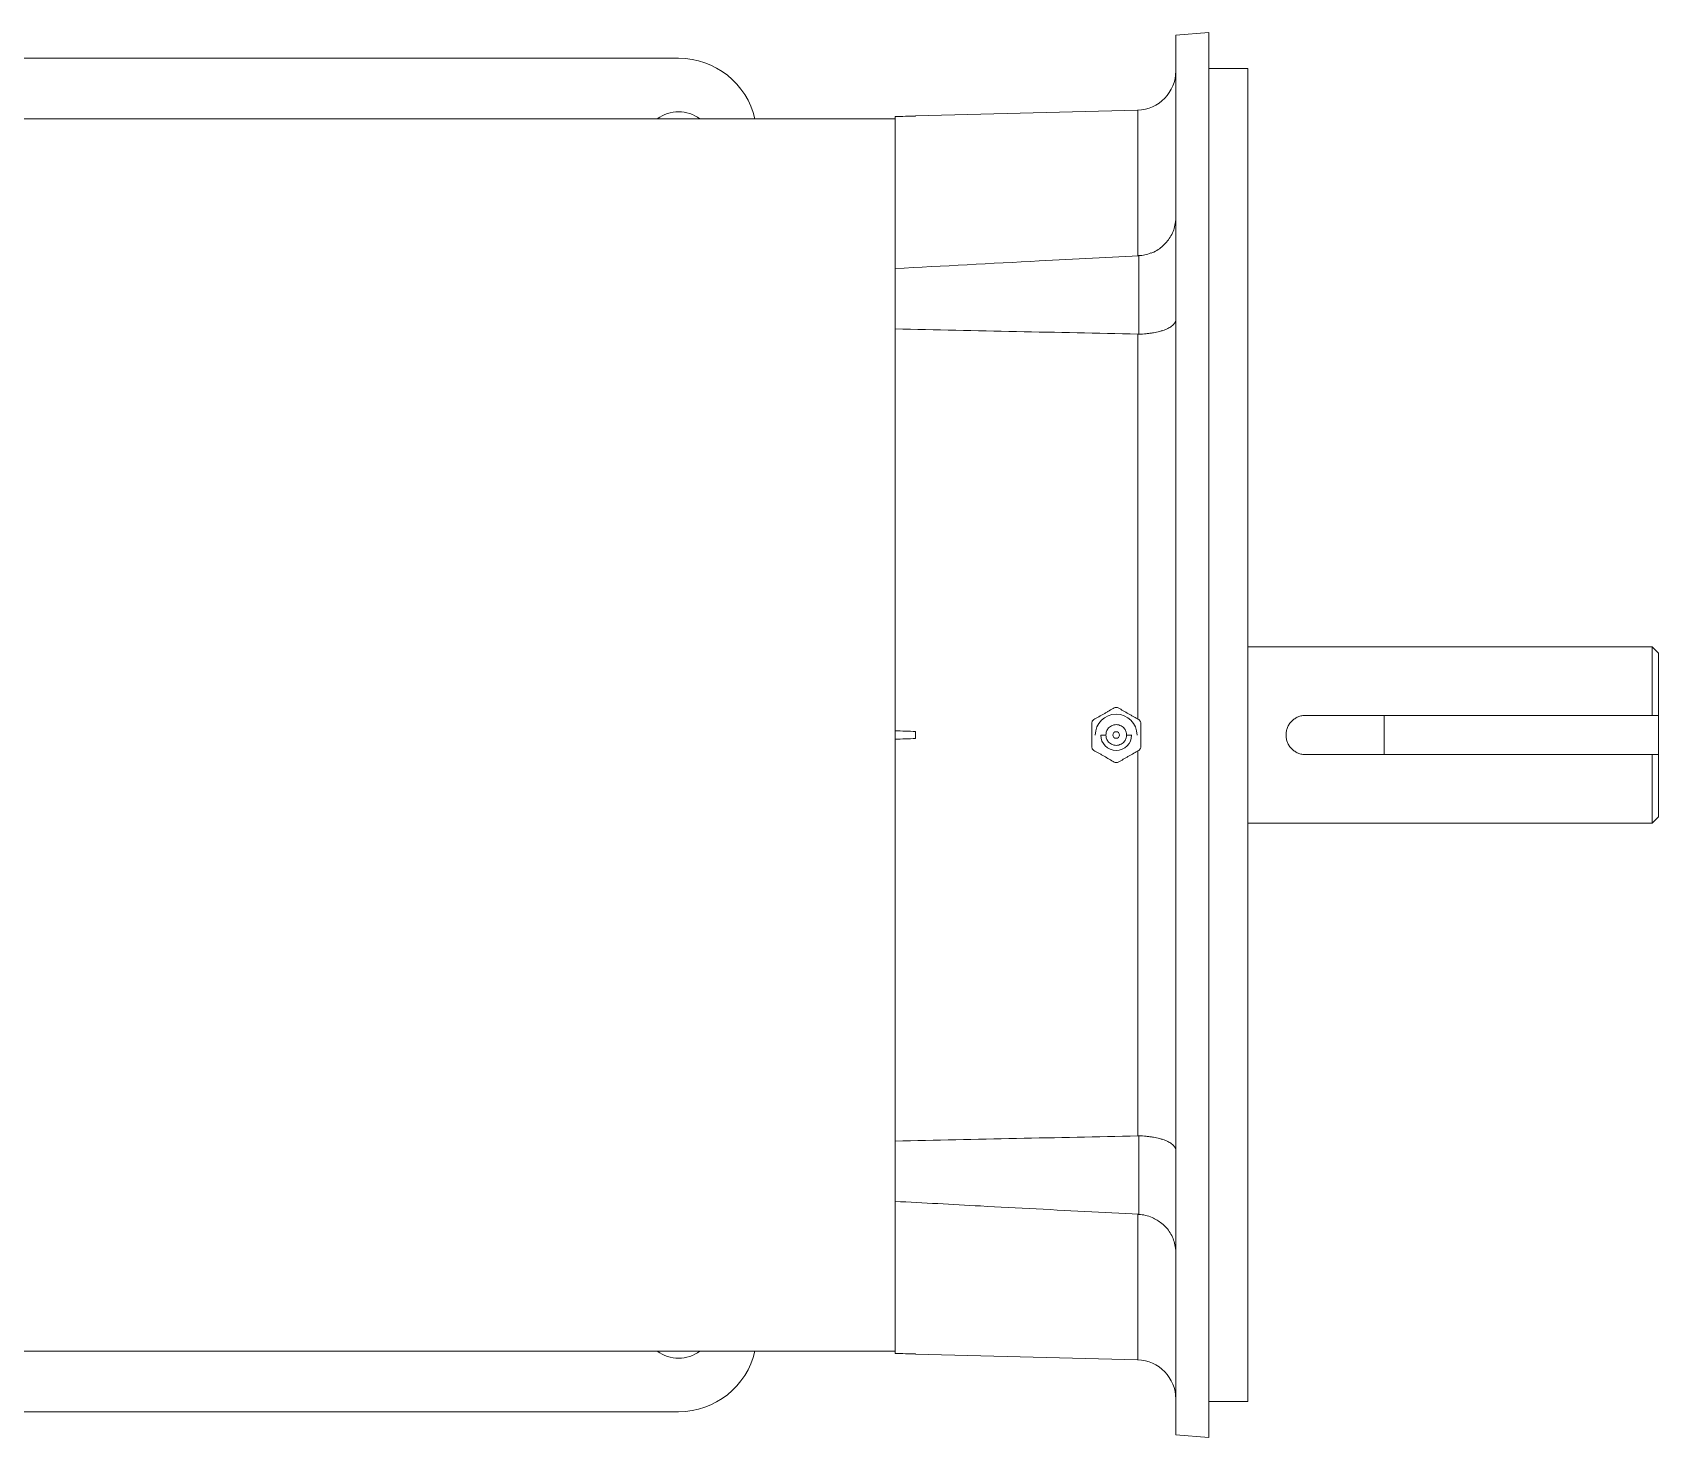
# Paper-space layout '_Top' of a CAD drawing. Header units: inches. Extents: x -11.8 to 9.3, y -6.9 to 4.5.
# Drawn here: x -1.09 to 9.27, y -4.48 to 4.48 of the extents above; entities that cross this region are included whole.
import ezdxf

# ---------------------------------------------------------------- set-up
doc = ezdxf.new("R2010")
doc.units = ezdxf.units.IN
doc.header["$MEASUREMENT"] = 0

psp = doc.layouts.new('_Top')

# ---------------------------------------------------------------- linework, layer by layer
at = {"color": 7, "linetype": 'Continuous', "lineweight": 15}
for p, q in [((6.406, 4.479), (6.196, 4.461)), ((6.196, 4.461), (6.196, -4.461)), ((6.406, -4.479), (6.406, 4.479)), ((-2.474, 4.315), (3.026, 4.315)), ((6.656, 4.249), (6.406, 4.249)), ((6.656, -4.249), (6.656, 4.249)), ((4.407, 3.943), (4.407, -3.943)), ((5.953, 3.984), (4.537, 3.947)), ((4.537, 3.947), (4.537, 3.946)), ((4.407, 3.928), (-4.407, 3.928)), ((5.96, 3.056), (5.664, 3.04)), ((5.953, 0.098), (5.953, 2.556)), ((9.234, 0.562), (6.656, 0.562)), ((9.274, 0.522), (9.234, 0.562)), ((9.234, 0.125), (9.234, 0.562)), ((9.274, 0.522), (9.274, -0.522)), ((7.024, 0.125), (9.274, 0.125)), ((7.524, 0.125), (7.524, -0.125)), ((4.537, 0.023), (4.537, -0.023)), ((5.953, -2.556), (5.953, -0.098)), ((7.024, -0.125), (9.274, -0.125)), ((9.234, -0.562), (9.234, -0.125)), ((6.656, -0.562), (9.234, -0.562)), ((9.234, -0.562), (9.274, -0.522)), ((5.661, -3.04), (5.96, -3.056)), ((-1.561, -3.928), (4.407, -3.928)), ((4.537, -3.946), (4.537, -3.947)), ((4.537, -3.947), (5.953, -3.984)), ((6.406, -4.249), (6.656, -4.249)), ((-1.667, -4.315), (3.026, -4.315)), ((6.196, -4.461), (6.406, -4.479))]:
    psp.add_line(p, q, dxfattribs=at)
at = {"color": 8, "linetype": 'Continuous', "lineweight": 15}
for p, q in [((5.953, 3.056), (5.953, 3.984)), ((5.96, 2.556), (5.96, 3.056)), ((5.96, -3.056), (5.96, -2.556)), ((5.953, -3.984), (5.953, -3.056))]:
    psp.add_line(p, q, dxfattribs=at)
at = {"color": 7, "linetype": 'Continuous', "lineweight": 15}
psp.add_circle((5.816, 0), 0.0211, dxfattribs=at)
for centre, radius, start, end in [((3.026, 3.815), 0.5, 13.0617, 90), ((5.946, 4.234), 0.25, 271.5, 0), ((3.026, 3.75), 0.224, 52.7054, 127.2946), ((5.946, 3.306), 0.25, 273, 291.4832), ((5.816, 0), 0.133, 360, 180), ((5.816, 0), 0.176, 89.0026, 90.9974), ((5.816, 0), 0.176, 149.0026, 150.9974), ((5.816, 0), 0.0985, 180, 360), ((5.816, 0), 0.176, 29.0026, 30.9974), ((5.816, 0), 0.176, 209.0026, 210.9974), ((5.816, 0), 0.176, 329.0026, 330.9974), ((5.816, 0), 0.176, 269.0026, 270.9974), ((5.946, -3.306), 0.25, 66.7547, 87), ((3.026, -3.75), 0.224, 232.7054, 307.2946), ((3.026, -3.815), 0.5, 270, 346.9383), ((5.946, -4.234), 0.25, 0, 88.5)]:
    psp.add_arc(centre, radius, start, end, dxfattribs=at)
for points in [[(4.407, 3.943), (4.45, 3.944), (4.493, 3.945), (4.537, 3.946)], [(4.407, 2.589), (4.922, 2.578), (5.438, 2.567), (5.953, 2.556)], [(5.953, 2.556), (5.955, 2.556), (5.957, 2.556), (5.96, 2.556)], [(5.804, 0.173), (5.807, 0.175), (5.81, 0.176), (5.813, 0.176)], [(5.82, 0.176), (5.823, 0.176), (5.826, 0.175), (5.829, 0.173)], [(4.537, 0.023), (4.493, 0.024), (4.45, 0.025), (4.407, 0.027)], [(5.66, 0.076), (5.66, 0.079), (5.661, 0.082), (5.663, 0.085)], [(5.666, 0.091), (5.667, 0.094), (5.67, 0.096), (5.673, 0.098)], [(5.96, 0.098), (5.963, 0.096), (5.966, 0.094), (5.967, 0.091)], [(5.97, 0.085), (5.972, 0.082), (5.973, 0.079), (5.973, 0.076)], [(4.407, -0.027), (4.45, -0.025), (4.493, -0.024), (4.537, -0.023)], [(5.663, -0.085), (5.661, -0.082), (5.66, -0.079), (5.66, -0.076)], [(5.673, -0.098), (5.67, -0.096), (5.667, -0.094), (5.666, -0.091)], [(5.967, -0.091), (5.966, -0.094), (5.963, -0.096), (5.96, -0.098)], [(5.973, -0.076), (5.973, -0.079), (5.972, -0.082), (5.97, -0.085)], [(5.813, -0.176), (5.81, -0.176), (5.807, -0.175), (5.804, -0.173)], [(5.829, -0.173), (5.826, -0.175), (5.823, -0.176), (5.82, -0.176)], [(5.953, -2.556), (5.438, -2.567), (4.922, -2.578), (4.407, -2.589)], [(5.96, -2.556), (5.957, -2.556), (5.955, -2.556), (5.953, -2.556)], [(4.537, -3.946), (4.493, -3.945), (4.45, -3.944), (4.407, -3.943)]]:
    psp.add_open_spline(points, degree=3, dxfattribs=at)
for points, knots in [([(6.196, 3.3), (6.196, 3.3), (6.196, 3.299), (6.196, 3.282), (6.191, 3.238), (6.165, 3.172), (6.11, 3.113), (6.064, 3.079), (6.038, 3.073), (6.038, 3.073)], [0, 0, 0, 0, 0.0028073, 0.0159051, 0.1777232, 0.4643238, 0.7361764, 0.9989863, 1, 1, 1, 1]), ([(5.664, 3.04), (5.551, 3.034), (5.132, 3.013), (4.712, 2.99), (4.407, 2.974)], [0, 0, 0, 0, 0.270553, 1, 1, 1, 1]), ([(5.96, 2.556), (5.976, 2.556), (5.992, 2.557), (6.015, 2.559), (6.023, 2.56), (6.038, 2.562), (6.046, 2.563), (6.067, 2.567), (6.081, 2.57), (6.1, 2.575), (6.107, 2.577), (6.118, 2.581), (6.124, 2.583), (6.14, 2.589), (6.15, 2.594), (6.166, 2.604), (6.173, 2.61), (6.185, 2.621), (6.189, 2.627), (6.194, 2.636), (6.195, 2.639), (6.196, 2.644), (6.196, 2.645), (6.196, 2.648), (6.196, 2.65), (6.196, 2.652)], [0, 0, 0, 0, 0.125, 0.125, 0.1875, 0.1875, 0.25, 0.25, 0.375, 0.375, 0.4375, 0.4375, 0.5, 0.5, 0.625, 0.625, 0.75, 0.75, 0.875, 0.875, 0.9375, 0.9375, 0.96875, 0.96875, 1, 1, 1, 1]), ([(5.804, 0.173), (5.793, 0.167), (5.783, 0.161), (5.766, 0.152), (5.761, 0.149), (5.75, 0.142), (5.744, 0.139), (5.727, 0.129), (5.716, 0.123), (5.694, 0.11), (5.683, 0.104), (5.673, 0.098)], [0, 0, 0, 0, 0.25, 0.25, 0.375, 0.375, 0.5, 0.5, 0.75, 0.75, 1, 1, 1, 1]), ([(5.96, 0.098), (5.95, 0.104), (5.939, 0.11), (5.923, 0.119), (5.917, 0.122), (5.906, 0.129), (5.9, 0.132), (5.883, 0.142), (5.872, 0.148), (5.85, 0.161), (5.84, 0.167), (5.829, 0.173)], [0, 0, 0, 0, 0.25, 0.25, 0.375, 0.375, 0.5, 0.5, 0.75, 0.75, 1, 1, 1, 1]), ([(6.899, 0), (6.899, 0.008), (6.899, 0.016), (6.903, 0.032), (6.905, 0.04), (6.911, 0.055), (6.915, 0.063), (6.924, 0.076), (6.929, 0.083), (6.941, 0.094), (6.947, 0.099), (6.961, 0.108), (6.968, 0.112), (6.983, 0.119), (6.991, 0.121), (7.007, 0.124), (7.015, 0.125), (7.024, 0.125)], [0, 0, 0, 0, 0.125, 0.125, 0.25, 0.25, 0.375, 0.375, 0.5, 0.5, 0.625, 0.625, 0.75, 0.75, 0.875, 0.875, 1, 1, 1, 1]), ([(5.66, 0.076), (5.66, 0.064), (5.66, 0.051), (5.66, 0.032), (5.66, 0.026), (5.66, 0.013), (5.66, 0.007), (5.66, -0.013), (5.66, -0.026), (5.66, -0.051), (5.66, -0.064), (5.66, -0.076)], [0, 0, 0, 0, 0.25, 0.25, 0.375, 0.375, 0.5, 0.5, 0.75, 0.75, 1, 1, 1, 1]), ([(5.751, 0), (5.744, 0), (5.737, 0), (5.725, 0), (5.72, 0), (5.718, 0)], [0, 0, 0, 0, 0.5, 0.5, 1, 1, 1, 1]), ([(5.751, 0), (5.751, 0.005), (5.751, 0.012), (5.755, 0.025), (5.758, 0.033), (5.769, 0.047), (5.776, 0.053), (5.795, 0.063), (5.806, 0.066), (5.827, 0.066), (5.838, 0.063), (5.857, 0.053), (5.864, 0.047), (5.875, 0.033), (5.878, 0.025), (5.882, 0.012), (5.882, 0.005), (5.882, 0)], [0, 0, 0, 0, 0.125, 0.125, 0.25, 0.25, 0.375, 0.375, 0.5, 0.5, 0.625, 0.625, 0.75, 0.75, 0.875, 0.875, 1, 1, 1, 1]), ([(5.882, 0), (5.882, -0.005), (5.882, -0.012), (5.878, -0.025), (5.875, -0.033), (5.864, -0.047), (5.857, -0.053), (5.838, -0.063), (5.827, -0.066), (5.806, -0.066), (5.795, -0.063), (5.776, -0.053), (5.769, -0.047), (5.758, -0.033), (5.755, -0.025), (5.751, -0.012), (5.751, -0.005), (5.751, 0)], [0, 0, 0, 0, 0.125, 0.125, 0.25, 0.25, 0.375, 0.375, 0.5, 0.5, 0.625, 0.625, 0.75, 0.75, 0.875, 0.875, 1, 1, 1, 1]), ([(5.882, 0), (5.889, 0), (5.896, 0), (5.908, 0), (5.913, 0), (5.915, 0)], [0, 0, 0, 0, 0.5, 0.5, 1, 1, 1, 1]), ([(5.973, -0.076), (5.973, -0.064), (5.973, -0.051), (5.973, -0.032), (5.973, -0.026), (5.973, -0.013), (5.973, -0.007), (5.973, 0.013), (5.973, 0.026), (5.973, 0.051), (5.973, 0.064), (5.973, 0.076)], [0, 0, 0, 0, 0.25, 0.25, 0.375, 0.375, 0.5, 0.5, 0.75, 0.75, 1, 1, 1, 1]), ([(7.024, -0.125), (7.015, -0.125), (7.007, -0.124), (6.991, -0.121), (6.983, -0.119), (6.968, -0.112), (6.961, -0.108), (6.947, -0.099), (6.941, -0.094), (6.929, -0.083), (6.924, -0.076), (6.915, -0.063), (6.911, -0.056), (6.905, -0.041), (6.903, -0.033), (6.899, -0.016), (6.899, -0.008), (6.899, 0)], [0, 0, 0, 0, 0.125, 0.125, 0.25, 0.25, 0.375, 0.375, 0.5, 0.5, 0.625, 0.625, 0.75, 0.75, 0.875, 0.875, 1, 1, 1, 1]), ([(5.673, -0.098), (5.683, -0.104), (5.694, -0.11), (5.71, -0.119), (5.716, -0.122), (5.727, -0.129), (5.733, -0.132), (5.75, -0.142), (5.761, -0.148), (5.783, -0.161), (5.793, -0.167), (5.804, -0.173)], [0, 0, 0, 0, 0.25, 0.25, 0.375, 0.375, 0.5, 0.5, 0.75, 0.75, 1, 1, 1, 1]), ([(5.829, -0.173), (5.84, -0.167), (5.85, -0.161), (5.867, -0.152), (5.872, -0.149), (5.883, -0.142), (5.889, -0.139), (5.906, -0.129), (5.917, -0.123), (5.939, -0.11), (5.95, -0.104), (5.96, -0.098)], [0, 0, 0, 0, 0.25, 0.25, 0.375, 0.375, 0.5, 0.5, 0.75, 0.75, 1, 1, 1, 1]), ([(5.96, -2.556), (5.976, -2.556), (5.992, -2.557), (6.015, -2.559), (6.023, -2.56), (6.038, -2.562), (6.046, -2.563), (6.067, -2.567), (6.081, -2.57), (6.1, -2.575), (6.107, -2.577), (6.118, -2.581), (6.124, -2.583), (6.14, -2.589), (6.15, -2.594), (6.166, -2.604), (6.173, -2.61), (6.185, -2.621), (6.189, -2.627), (6.194, -2.636), (6.195, -2.639), (6.196, -2.644), (6.196, -2.645), (6.196, -2.648), (6.196, -2.65), (6.196, -2.652)], [0, 0, 0, 0, 0.125, 0.125, 0.1875, 0.1875, 0.25, 0.25, 0.375, 0.375, 0.4375, 0.4375, 0.5, 0.5, 0.625, 0.625, 0.75, 0.75, 0.875, 0.875, 0.9375, 0.9375, 0.96875, 0.96875, 1, 1, 1, 1]), ([(4.407, -2.974), (4.588, -2.983), (5.006, -3.006), (5.424, -3.028), (5.661, -3.04)], [0, 0, 0, 0, 0.433317, 1, 1, 1, 1]), ([(6.045, -3.077), (6.066, -3.088), (6.113, -3.112), (6.164, -3.173), (6.191, -3.238), (6.196, -3.282), (6.196, -3.299), (6.196, -3.3), (6.196, -3.3)], [0, 0, 0, 0, 0.2441701, 0.5232803, 0.8175322, 0.9836703, 0.9971178, 1, 1, 1, 1])]:
    psp.add_open_spline(points, degree=3, knots=knots, dxfattribs=at)

doc.saveas('drawing.dxf')
